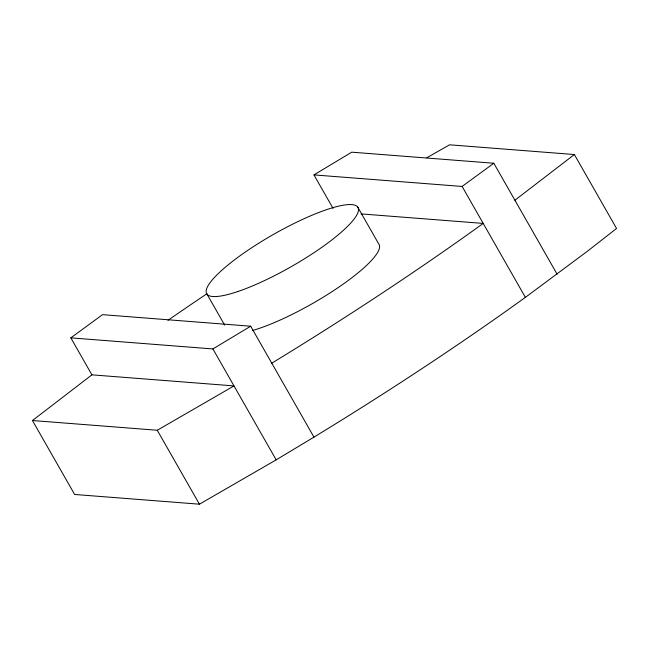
<?xml version="1.0" encoding="UTF-8"?>
<svg xmlns="http://www.w3.org/2000/svg" width="649" height="649" viewBox="0 0 649 649"><rect width="100%" height="100%" fill="white"/><g stroke="black" fill="none" stroke-linecap="round" stroke-linejoin="round"><path stroke-width="0.97" d="M32.45 420.528L91.915 374.838L233.997 385.912L157.261 430.255L32.45 420.528L74.627 494.465L199.438 504.192L276.174 459.857L313.954 437.126A805.62 170.249 -29.7 0 0 525.382 297.364L587.499 251.179L616.55 228.472L574.373 154.535L449.562 144.808L426.799 157.78M574.373 154.535L514.908 200.217M91.915 374.838L70.83 337.861L102.526 314.66L250.692 326.212L313.954 437.126M333.034 208.353L313.954 174.905L462.12 186.45L493.816 163.248L557.085 274.162M313.954 174.905L351.742 152.174L493.816 163.248M70.83 337.861L212.904 348.935L250.692 326.212M361.25 213.919L483.213 223.418A805.62 170.249 -29.7 0 1 271.777 363.18M462.12 186.45L525.382 297.364M357.55 206.796L378.635 243.773A87.096 18.407 -29.7 0 1 339.979 286.347A87.096 18.407 -29.7 0 1 252.607 330.495M207.096 294.313L224.668 325.125M212.904 348.935L276.174 459.857M157.261 430.255L199.438 504.192M167.977 320.298A805.62 170.249 -29.7 0 1 206.982 293.713M237.721 291.571A87.096 18.407 -29.7 0 0 358.126 211.972A87.096 18.407 -29.7 0 0 251.122 248.121A87.096 18.407 -29.7 0 0 237.721 291.571"/></g></svg>
